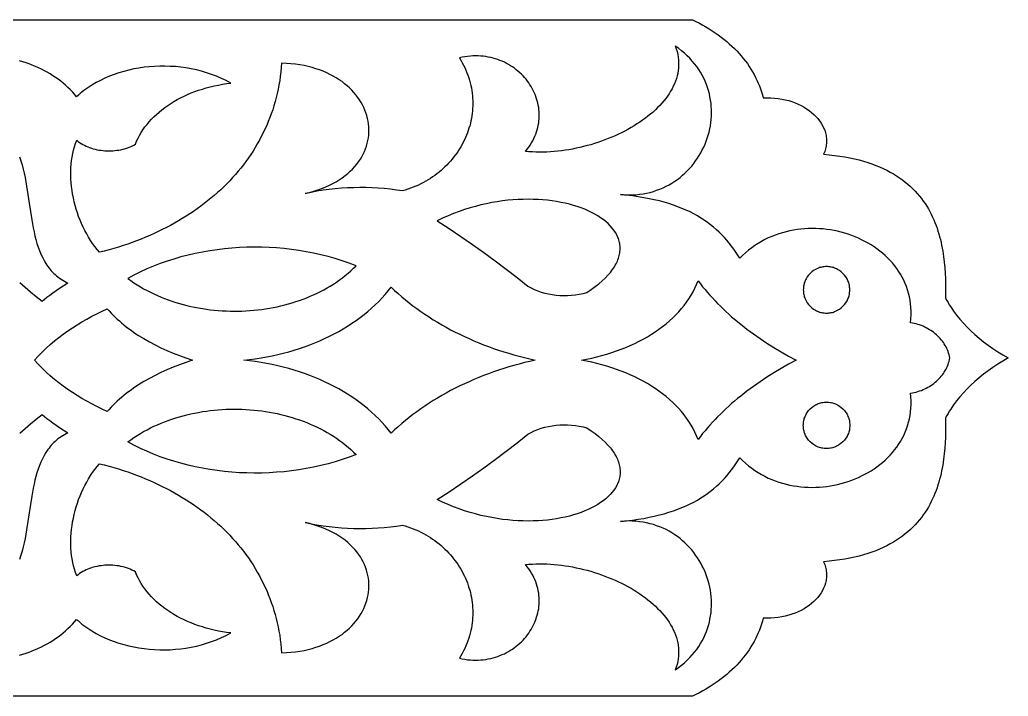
# Model space of a CAD drawing. Extents: x -350 to 350, y -46 to 278.
# Drawn here: x 214.5 to 350, y 185.3 to 278 of the extents above; entities that cross this region are included whole.
import ezdxf

# ---------------------------------------------------------------- set-up
doc = ezdxf.new("R2010")
doc.units = 0
doc.layers.add('LAYER_1', color=18, linetype='CONTINUOUS')

msp = doc.modelspace()

# ---------------------------------------------------------------- linework, layer by layer
at = {"layer": 'LAYER_1'}
for points in [[(173.29, 278), (306.72, 278), (307.2, 277.77), (307.67, 277.53), (308.12, 277.28), (308.57, 277.03), (309.01, 276.77), (309.43, 276.49), (309.85, 276.22), (310.26, 275.93), (310.65, 275.64), (311.03, 275.34), (311.41, 275.03), (311.77, 274.71), (312.12, 274.39), (312.46, 274.07), (312.78, 273.74), (313.1, 273.4), (313.4, 273.05), (313.69, 272.7), (313.97, 272.35), (314.24, 271.99), (314.49, 271.62), (314.73, 271.25), (314.96, 270.87), (315.17, 270.49), (315.37, 270.11), (315.56, 269.72), (315.74, 269.33), (315.9, 268.93), (316.04, 268.53), (316.18, 268.13), (316.3, 267.72), (316.4, 267.31), (316.93, 267.32), (317.46, 267.31), (317.97, 267.28), (318.47, 267.22), (318.97, 267.14), (319.44, 267.04), (319.91, 266.92), (320.36, 266.78), (320.8, 266.62), (321.22, 266.44), (321.62, 266.24), (322.01, 266.03), (322.37, 265.81), (322.72, 265.56), (323.05, 265.31), (323.36, 265.04), (323.64, 264.76), (323.9, 264.46), (324.14, 264.16), (324.35, 263.84), (324.54, 263.52), (324.7, 263.19), (324.84, 262.85), (324.95, 262.5), (325.03, 262.15), (325.05, 261.97), (325.08, 261.79), (325.09, 261.61), (325.09, 261.43), (325.09, 261.24), (325.08, 261.06), (325.06, 260.87), (325.04, 260.69), (325, 260.5), (324.96, 260.32), (324.91, 260.13), (324.85, 259.94), (324.78, 259.76), (324.7, 259.57), (325.46, 259.5), (326.2, 259.42), (326.91, 259.32), (327.61, 259.21), (328.27, 259.08), (328.92, 258.94), (329.55, 258.79), (330.15, 258.62), (330.74, 258.44), (331.3, 258.25), (331.84, 258.05), (332.37, 257.84), (332.87, 257.61), (333.35, 257.38), (333.82, 257.13), (334.27, 256.87), (334.7, 256.61), (335.11, 256.33), (335.51, 256.05), (335.89, 255.76), (336.25, 255.46), (336.59, 255.15), (336.93, 254.83), (337.24, 254.51), (337.54, 254.18), (337.83, 253.84), (338.1, 253.5), (338.35, 253.15), (338.6, 252.8), (338.83, 252.44), (339.05, 252.07), (339.25, 251.71), (339.44, 251.34), (339.63, 250.96), (339.8, 250.58), (339.96, 250.2), (340.1, 249.82), (340.24, 249.43), (340.37, 249.04), (340.49, 248.66), (340.6, 248.27), (340.7, 247.87), (340.79, 247.48), (340.87, 247.09), (341.02, 246.31), (341.14, 245.54), (341.23, 244.77), (341.3, 244.01), (341.35, 243.26), (341.38, 242.54), (341.4, 241.82), (341.41, 241.14), (341.41, 239.83), (341.57, 239.53), (341.75, 239.24), (341.92, 238.94), (342.11, 238.65), (342.51, 238.07), (342.93, 237.51), (343.38, 236.95), (343.85, 236.41), (344.36, 235.88), (344.89, 235.36), (345.44, 234.85), (346.02, 234.36), (346.63, 233.87), (347.26, 233.4), (347.91, 232.94), (348.58, 232.5), (349.28, 232.07), (350, 231.65), (349.28, 231.23), (348.58, 230.8), (347.91, 230.35), (347.26, 229.89), (346.63, 229.42), (346.02, 228.94), (345.44, 228.44), (344.89, 227.94), (344.36, 227.42), (343.85, 226.88), (343.38, 226.34), (342.93, 225.79), (342.51, 225.22), (342.11, 224.65), (341.92, 224.35), (341.75, 224.06), (341.57, 223.76), (341.41, 223.46), (341.41, 222.16), (341.4, 221.47), (341.38, 220.76), (341.35, 220.03), (341.3, 219.28), (341.23, 218.53), (341.14, 217.76), (341.02, 216.98), (340.87, 216.2), (340.79, 215.81), (340.7, 215.42), (340.6, 215.03), (340.49, 214.64), (340.37, 214.25), (340.24, 213.86), (340.1, 213.48), (339.96, 213.09), (339.8, 212.71), (339.63, 212.33), (339.44, 211.96), (339.25, 211.59), (339.05, 211.22), (338.83, 210.86), (338.6, 210.5), (338.35, 210.14), (338.1, 209.8), (337.83, 209.45), (337.54, 209.12), (337.24, 208.79), (336.93, 208.46), (336.59, 208.15), (336.25, 207.84), (335.89, 207.54), (335.51, 207.25), (335.11, 206.96), (334.7, 206.69), (334.27, 206.42), (333.82, 206.16), (333.35, 205.92), (332.87, 205.68), (332.37, 205.46), (331.84, 205.24), (331.3, 205.04), (330.74, 204.85), (330.15, 204.67), (329.55, 204.51), (328.92, 204.35), (328.27, 204.21), (327.61, 204.09), (326.91, 203.98), (326.2, 203.88), (325.46, 203.79), (324.7, 203.73), (324.78, 203.54), (324.85, 203.35), (324.91, 203.16), (324.96, 202.98), (325, 202.79), (325.04, 202.61), (325.06, 202.42), (325.08, 202.24), (325.09, 202.05), (325.09, 201.87), (325.09, 201.69), (325.08, 201.51), (325.05, 201.33), (325.03, 201.15), (324.95, 200.79), (324.84, 200.45), (324.7, 200.11), (324.54, 199.77), (324.35, 199.45), (324.14, 199.14), (323.9, 198.83), (323.64, 198.54), (323.36, 198.26), (323.05, 197.99), (322.72, 197.73), (322.37, 197.49), (322.01, 197.26), (321.62, 197.05), (321.22, 196.85), (320.8, 196.68), (320.36, 196.52), (319.91, 196.38), (319.44, 196.25), (318.97, 196.15), (318.47, 196.07), (317.97, 196.02), (317.46, 195.98), (316.93, 195.97), (316.4, 195.98), (316.3, 195.57), (316.18, 195.17), (316.04, 194.76), (315.9, 194.36), (315.74, 193.97), (315.56, 193.57), (315.37, 193.18), (315.17, 192.8), (314.96, 192.42), (314.73, 192.04), (314.49, 191.67), (314.24, 191.31), (313.97, 190.95), (313.69, 190.59), (313.4, 190.24), (313.1, 189.9), (312.78, 189.56), (312.46, 189.23), (312.12, 188.9), (311.77, 188.58), (311.41, 188.27), (311.03, 187.96), (310.65, 187.66), (310.26, 187.37), (309.85, 187.08), (309.43, 186.8), (309.01, 186.53), (308.57, 186.27), (308.12, 186.01), (307.67, 185.76), (307.2, 185.52), (306.72, 185.29), (173.29, 185.29)], [(214.49, 190.9), (214.93, 191.04), (215.37, 191.19), (215.8, 191.34), (216.23, 191.51), (216.65, 191.69), (217.07, 191.87), (217.48, 192.07), (217.88, 192.27), (218.27, 192.49), (218.66, 192.71), (219.03, 192.95), (219.4, 193.19), (219.76, 193.45), (220.12, 193.71), (220.46, 193.99), (220.79, 194.27), (221.11, 194.56), (221.42, 194.86), (221.72, 195.18), (222.01, 195.5), (222.29, 195.83), (222.54, 195.61), (222.78, 195.4), (223.04, 195.19), (223.3, 194.99), (223.56, 194.8), (223.83, 194.61), (224.11, 194.42), (224.39, 194.25), (224.97, 193.91), (225.56, 193.59), (226.18, 193.3), (226.8, 193.03), (227.45, 192.78), (228.1, 192.56), (228.77, 192.36), (229.45, 192.19), (230.14, 192.04), (230.84, 191.91), (231.54, 191.81), (232.25, 191.73), (232.97, 191.68), (233.69, 191.65), (234.41, 191.65), (235.13, 191.67), (235.85, 191.72), (236.58, 191.79), (237.29, 191.89), (238.01, 192.02), (238.72, 192.17), (239.42, 192.35), (240.12, 192.55), (240.8, 192.78), (241.48, 193.04), (242.14, 193.32), (242.47, 193.47), (242.8, 193.63), (243.12, 193.8), (243.43, 193.97), (242.86, 194.04), (242.29, 194.13), (241.73, 194.23), (241.17, 194.35), (240.62, 194.48), (240.08, 194.62), (239.55, 194.78), (239.03, 194.95), (238.51, 195.13), (238.01, 195.33), (237.51, 195.54), (237.03, 195.76), (236.56, 195.99), (236.1, 196.23), (235.65, 196.49), (235.22, 196.76), (234.79, 197.03), (234.39, 197.32), (233.99, 197.62), (233.61, 197.93), (233.25, 198.25), (232.9, 198.58), (232.56, 198.92), (232.25, 199.27), (231.95, 199.62), (231.67, 199.99), (231.4, 200.36), (231.16, 200.74), (230.93, 201.13), (230.72, 201.53), (230.53, 201.94), (230.37, 202.35), (230.13, 202.48), (229.89, 202.59), (229.65, 202.7), (229.4, 202.8), (229.14, 202.89), (228.88, 202.96), (228.62, 203.03), (228.36, 203.09), (228.09, 203.14), (227.82, 203.18), (227.55, 203.22), (227.28, 203.24), (227, 203.25), (226.73, 203.26), (226.46, 203.25), (226.19, 203.24), (225.92, 203.21), (225.65, 203.18), (225.38, 203.14), (225.11, 203.09), (224.85, 203.03), (224.59, 202.96), (224.34, 202.88), (224.09, 202.8), (223.85, 202.7), (223.61, 202.6), (223.37, 202.49), (223.15, 202.37), (222.92, 202.24), (222.71, 202.1), (222.51, 201.95), (222.31, 201.79), (222.15, 202.24), (222, 202.69), (221.88, 203.15), (221.77, 203.62), (221.68, 204.1), (221.61, 204.59), (221.56, 205.09), (221.52, 205.59), (221.5, 206.09), (221.5, 206.6), (221.52, 207.12), (221.56, 207.63), (221.61, 208.15), (221.67, 208.67), (221.76, 209.19), (221.86, 209.71), (221.97, 210.22), (222.1, 210.74), (222.25, 211.24), (222.41, 211.75), (222.58, 212.25), (222.77, 212.74), (222.98, 213.23), (223.2, 213.71), (223.43, 214.18), (223.68, 214.64), (223.94, 215.09), (224.22, 215.53), (224.5, 215.96), (224.8, 216.37), (225.12, 216.77), (225.45, 217.16), (226.1, 216.99), (226.75, 216.82), (227.4, 216.63), (228.04, 216.44), (228.67, 216.24), (229.3, 216.03), (229.92, 215.81), (230.53, 215.58), (231.13, 215.34), (231.73, 215.1), (232.32, 214.85), (232.91, 214.59), (233.48, 214.32), (234.05, 214.05), (234.62, 213.76), (235.17, 213.47), (235.72, 213.17), (236.25, 212.86), (236.78, 212.55), (237.31, 212.22), (237.82, 211.89), (238.32, 211.56), (238.82, 211.21), (239.31, 210.86), (239.79, 210.5), (240.26, 210.13), (240.72, 209.75), (241.17, 209.37), (241.62, 208.98), (242.05, 208.58), (242.47, 208.18), (242.89, 207.77), (243.29, 207.35), (243.69, 206.93), (244.07, 206.49), (244.45, 206.06), (244.81, 205.61), (245.17, 205.16), (245.51, 204.7), (245.85, 204.24), (246.17, 203.76), (246.48, 203.29), (246.78, 202.8), (247.07, 202.31), (247.35, 201.81), (247.62, 201.31), (247.88, 200.8), (248.12, 200.28), (248.36, 199.76), (248.58, 199.23), (248.79, 198.7), (248.99, 198.16), (249.18, 197.61), (249.35, 197.06), (249.51, 196.51), (249.66, 195.94), (249.8, 195.37), (249.92, 194.8), (250.04, 194.22), (250.14, 193.64), (250.22, 193.04), (250.3, 192.45), (250.36, 191.85), (250.4, 191.24), (251.05, 191.27), (251.68, 191.32), (252.29, 191.39), (252.89, 191.47), (253.47, 191.58), (254.03, 191.7), (254.57, 191.84), (255.1, 192), (255.61, 192.17), (256.1, 192.36), (256.58, 192.56), (257.03, 192.78), (257.47, 193.01), (257.89, 193.25), (258.29, 193.51), (258.68, 193.77), (259.04, 194.05), (259.39, 194.34), (259.72, 194.64), (260.03, 194.95), (260.32, 195.27), (260.59, 195.59), (260.85, 195.92), (261.08, 196.27), (261.29, 196.61), (261.49, 196.97), (261.67, 197.33), (261.82, 197.69), (261.96, 198.06), (262.08, 198.43), (262.18, 198.8), (262.25, 199.18), (262.31, 199.56), (262.35, 199.94), (262.37, 200.32), (262.36, 200.7), (262.34, 201.09), (262.3, 201.47), (262.23, 201.84), (262.15, 202.22), (262.04, 202.59), (261.92, 202.96), (261.77, 203.33), (261.6, 203.69), (261.41, 204.05), (261.2, 204.4), (260.96, 204.75), (260.71, 205.09), (260.43, 205.42), (260.13, 205.74), (259.81, 206.06), (259.47, 206.36), (259.11, 206.66), (258.72, 206.94), (258.31, 207.22), (257.88, 207.48), (257.43, 207.73), (256.95, 207.97), (256.45, 208.2), (255.93, 208.41), (255.38, 208.61), (254.82, 208.79), (254.23, 208.96), (253.61, 209.11), (254.43, 208.94), (255.25, 208.79), (256.08, 208.66), (256.92, 208.55), (257.75, 208.46), (258.59, 208.39), (259.43, 208.34), (260.27, 208.3), (261.11, 208.29), (261.96, 208.3), (262.8, 208.32), (263.64, 208.37), (264.48, 208.43), (265.31, 208.52), (266.14, 208.62), (266.97, 208.74), (267.35, 208.63), (267.72, 208.51), (268.09, 208.38), (268.45, 208.24), (268.8, 208.1), (269.15, 207.94), (269.49, 207.78), (269.83, 207.6), (270.16, 207.42), (270.48, 207.23), (270.79, 207.03), (271.1, 206.83), (271.4, 206.62), (271.69, 206.4), (271.98, 206.17), (272.25, 205.94), (272.52, 205.7), (272.79, 205.46), (273.04, 205.2), (273.29, 204.95), (273.53, 204.68), (273.76, 204.41), (273.98, 204.14), (274.2, 203.86), (274.4, 203.57), (274.6, 203.28), (274.79, 202.99), (274.97, 202.69), (275.14, 202.38), (275.3, 202.08), (275.46, 201.76), (275.6, 201.45), (275.74, 201.13), (275.86, 200.81), (275.98, 200.48), (276.08, 200.15), (276.18, 199.82), (276.27, 199.49), (276.35, 199.15), (276.41, 198.81), (276.47, 198.47), (276.52, 198.13), (276.56, 197.78), (276.58, 197.44), (276.6, 197.09), (276.6, 196.74), (276.6, 196.39), (276.58, 196.04), (276.56, 195.69), (276.52, 195.34), (276.47, 194.99), (276.41, 194.64), (276.34, 194.29), (276.25, 193.94), (276.16, 193.59), (276.05, 193.24), (275.93, 192.89), (275.8, 192.54), (275.66, 192.2), (275.51, 191.85), (275.34, 191.51), (275.16, 191.17), (274.97, 190.83), (274.77, 190.5), (275.15, 190.42), (275.52, 190.35), (275.9, 190.3), (276.27, 190.27), (276.63, 190.24), (276.99, 190.24), (277.35, 190.24), (277.7, 190.26), (278.05, 190.3), (278.39, 190.34), (278.73, 190.4), (279.06, 190.47), (279.39, 190.55), (279.71, 190.64), (280.02, 190.75), (280.33, 190.86), (280.64, 190.99), (280.93, 191.12), (281.22, 191.27), (281.5, 191.42), (281.78, 191.59), (282.05, 191.76), (282.31, 191.95), (282.56, 192.14), (282.8, 192.34), (283.04, 192.55), (283.27, 192.76), (283.49, 192.98), (283.7, 193.21), (283.9, 193.45), (284.09, 193.69), (284.27, 193.94), (284.44, 194.19), (284.61, 194.45), (284.76, 194.72), (284.9, 194.99), (285.03, 195.26), (285.15, 195.54), (285.26, 195.83), (285.36, 196.11), (285.45, 196.4), (285.52, 196.7), (285.59, 196.99), (285.64, 197.29), (285.68, 197.59), (285.7, 197.9), (285.72, 198.2), (285.72, 198.51), (285.71, 198.81), (285.68, 199.12), (285.64, 199.43), (285.59, 199.74), (285.53, 200.04), (285.45, 200.35), (285.35, 200.66), (285.24, 200.96), (285.12, 201.27), (284.98, 201.57), (284.82, 201.87), (284.65, 202.17), (284.47, 202.46), (284.27, 202.75), (284.05, 203.04), (283.81, 203.33), (284.3, 203.37), (284.78, 203.41), (285.27, 203.43), (285.77, 203.44), (286.27, 203.43), (286.77, 203.42), (287.27, 203.39), (287.77, 203.35), (288.27, 203.31), (288.78, 203.25), (289.28, 203.18), (289.79, 203.1), (290.29, 203.01), (290.79, 202.91), (291.29, 202.8), (291.79, 202.68), (292.29, 202.55), (292.78, 202.41), (293.27, 202.26), (293.76, 202.1), (294.24, 201.94), (294.71, 201.76), (295.18, 201.58), (295.65, 201.39), (296.11, 201.19), (296.56, 200.98), (297.01, 200.77), (297.44, 200.54), (297.87, 200.31), (298.3, 200.08), (298.71, 199.83), (299.11, 199.58), (299.5, 199.32), (299.89, 199.06), (300.26, 198.78), (300.62, 198.51), (300.97, 198.22), (301.31, 197.93), (301.63, 197.64), (301.94, 197.33), (302.24, 197.03), (302.53, 196.72), (302.8, 196.4), (303.05, 196.08), (303.29, 195.75), (303.52, 195.42), (303.72, 195.09), (303.92, 194.75), (304.09, 194.4), (304.25, 194.06), (304.39, 193.7), (304.51, 193.35), (304.61, 192.99), (304.69, 192.63), (304.75, 192.27), (304.8, 191.9), (304.82, 191.53), (304.82, 191.16), (304.8, 190.79), (304.75, 190.41), (304.69, 190.03), (304.6, 189.65), (304.49, 189.27), (304.35, 188.89), (304.8, 189.21), (305.22, 189.53), (305.62, 189.87), (306, 190.22), (306.35, 190.58), (306.69, 190.95), (307, 191.32), (307.3, 191.71), (307.57, 192.1), (307.82, 192.5), (308.05, 192.9), (308.26, 193.31), (308.46, 193.73), (308.63, 194.15), (308.78, 194.57), (308.91, 195), (309.03, 195.43), (309.12, 195.87), (309.2, 196.31), (309.26, 196.74), (309.3, 197.18), (309.32, 197.62), (309.33, 198.06), (309.31, 198.5), (309.28, 198.94), (309.23, 199.38), (309.17, 199.81), (309.09, 200.24), (308.99, 200.67), (308.88, 201.09), (308.75, 201.51), (308.6, 201.93), (308.44, 202.34), (308.26, 202.74), (308.07, 203.13), (307.86, 203.52), (307.64, 203.9), (307.4, 204.28), (307.15, 204.64), (306.89, 204.99), (306.61, 205.34), (306.32, 205.67), (306.01, 206), (305.69, 206.31), (305.36, 206.61), (305.01, 206.89), (304.65, 207.17), (304.28, 207.43), (303.9, 207.67), (303.51, 207.9), (303.1, 208.12), (302.68, 208.31), (302.25, 208.5), (301.81, 208.66), (301.36, 208.81), (300.9, 208.94), (300.42, 209.05), (299.94, 209.14), (299.45, 209.21), (298.94, 209.27), (298.43, 209.3), (297.91, 209.31), (297.38, 209.29), (296.84, 209.26), (297.68, 209.34), (298.49, 209.44), (299.28, 209.55), (300.04, 209.67), (300.78, 209.81), (301.49, 209.96), (302.18, 210.13), (302.84, 210.3), (303.49, 210.5), (304.11, 210.7), (304.71, 210.92), (305.28, 211.14), (305.84, 211.38), (306.38, 211.64), (306.89, 211.9), (307.39, 212.18), (307.87, 212.46), (308.33, 212.76), (308.78, 213.07), (309.2, 213.39), (309.61, 213.72), (310.01, 214.06), (310.39, 214.41), (310.75, 214.77), (311.1, 215.14), (311.44, 215.52), (311.76, 215.91), (312.07, 216.31), (312.37, 216.71), (312.65, 217.13), (312.93, 217.55), (313.19, 217.98), (313.58, 217.59), (313.99, 217.22), (314.41, 216.87), (314.84, 216.54), (315.27, 216.23), (315.72, 215.95), (316.17, 215.68), (316.64, 215.43), (317.11, 215.2), (317.58, 214.99), (318.07, 214.8), (318.55, 214.63), (319.05, 214.48), (319.55, 214.35), (320.05, 214.23), (320.55, 214.14), (321.06, 214.06), (321.57, 214), (322.07, 213.95), (322.59, 213.93), (323.1, 213.92), (323.61, 213.93), (324.11, 213.95), (324.62, 214), (325.13, 214.05), (325.63, 214.13), (326.13, 214.22), (326.62, 214.33), (327.11, 214.45), (327.59, 214.58), (328.07, 214.74), (328.54, 214.9), (329.01, 215.08), (329.46, 215.28), (329.91, 215.49), (330.35, 215.71), (330.78, 215.95), (331.2, 216.2), (331.61, 216.47), (332.01, 216.75), (332.4, 217.04), (332.77, 217.34), (333.13, 217.66), (333.48, 217.99), (333.81, 218.33), (334.13, 218.68), (334.43, 219.05), (334.71, 219.43), (334.98, 219.81), (335.23, 220.21), (335.47, 220.62), (335.68, 221.04), (335.88, 221.48), (336.06, 221.92), (336.21, 222.37), (336.35, 222.83), (336.46, 223.3), (336.55, 223.78), (336.62, 224.27), (336.67, 224.77), (336.69, 225.28), (336.69, 225.79), (336.66, 226.32), (336.61, 226.85), (336.61, 226.81), (336.6, 226.81), (336.86, 226.86), (337.11, 226.91), (337.36, 226.97), (337.61, 227.05), (337.85, 227.13), (338.09, 227.21), (338.32, 227.31), (338.55, 227.41), (338.77, 227.52), (338.99, 227.64), (339.2, 227.76), (339.41, 227.89), (339.61, 228.03), (339.8, 228.17), (339.99, 228.32), (340.17, 228.48), (340.34, 228.64), (340.51, 228.81), (340.67, 228.98), (340.82, 229.16), (340.97, 229.34), (341.11, 229.53), (341.23, 229.72), (341.36, 229.92), (341.47, 230.12), (341.57, 230.33), (341.67, 230.54), (341.76, 230.75), (341.83, 230.97), (341.9, 231.19), (341.96, 231.42), (342.01, 231.65), (341.96, 231.88), (341.9, 232.1), (341.83, 232.32), (341.76, 232.54), (341.67, 232.76), (341.57, 232.97), (341.47, 233.17), (341.36, 233.37), (341.23, 233.57), (341.11, 233.77), (340.97, 233.95), (340.82, 234.14), (340.67, 234.31), (340.51, 234.49), (340.34, 234.65), (340.17, 234.82), (339.99, 234.97), (339.8, 235.12), (339.61, 235.27), (339.41, 235.4), (339.2, 235.53), (338.99, 235.66), (338.77, 235.77), (338.55, 235.88), (338.32, 235.99), (338.09, 236.08), (337.85, 236.17), (337.61, 236.25), (337.36, 236.32), (337.11, 236.38), (336.86, 236.44), (336.6, 236.48), (336.65, 237.02), (336.68, 237.55), (336.69, 238.07), (336.66, 238.58), (336.62, 239.08), (336.55, 239.57), (336.46, 240.05), (336.34, 240.52), (336.21, 240.99), (336.05, 241.44), (335.88, 241.88), (335.68, 242.31), (335.47, 242.74), (335.23, 243.15), (334.98, 243.54), (334.71, 243.93), (334.43, 244.31), (334.12, 244.67), (333.81, 245.03), (333.47, 245.37), (333.13, 245.7), (332.77, 246.01), (332.39, 246.31), (332.01, 246.6), (331.61, 246.88), (331.2, 247.15), (330.78, 247.4), (330.35, 247.63), (329.91, 247.86), (329.46, 248.06), (329.01, 248.26), (328.54, 248.44), (328.07, 248.6), (327.59, 248.75), (327.11, 248.89), (326.62, 249.01), (326.13, 249.11), (325.63, 249.2), (325.13, 249.27), (324.62, 249.33), (324.11, 249.37), (323.61, 249.39), (323.1, 249.4), (322.59, 249.39), (322.07, 249.36), (321.57, 249.32), (321.06, 249.25), (320.55, 249.17), (320.05, 249.08), (319.55, 248.96), (319.05, 248.82), (318.55, 248.67), (318.07, 248.5), (317.58, 248.31), (317.11, 248.1), (316.64, 247.87), (316.17, 247.62), (315.72, 247.35), (315.27, 247.06), (314.84, 246.75), (314.41, 246.42), (313.99, 246.08), (313.58, 245.7), (313.19, 245.31), (312.93, 245.74), (312.65, 246.17), (312.37, 246.58), (312.07, 246.99), (311.76, 247.39), (311.44, 247.78), (311.1, 248.15), (310.75, 248.52), (310.39, 248.88), (310.01, 249.23), (309.61, 249.57), (309.2, 249.9), (308.78, 250.22), (308.33, 250.53), (307.87, 250.83), (307.39, 251.12), (306.89, 251.39), (306.38, 251.66), (305.84, 251.91), (305.28, 252.15), (304.71, 252.38), (304.11, 252.59), (303.49, 252.8), (302.84, 252.99), (302.18, 253.17), (301.49, 253.33), (300.78, 253.48), (300.04, 253.62), (299.28, 253.75), (298.49, 253.86), (297.68, 253.95), (296.84, 254.04), (297.38, 254), (297.91, 253.99), (298.43, 254), (298.94, 254.03), (299.45, 254.08), (299.94, 254.15), (300.42, 254.24), (300.9, 254.35), (301.36, 254.48), (301.81, 254.63), (302.25, 254.8), (302.68, 254.98), (303.1, 255.18), (303.51, 255.39), (303.9, 255.62), (304.28, 255.87), (304.65, 256.13), (305.01, 256.4), (305.36, 256.69), (305.69, 256.99), (306.01, 257.3), (306.32, 257.62), (306.61, 257.96), (306.89, 258.3), (307.15, 258.65), (307.4, 259.02), (307.64, 259.39), (307.86, 259.77), (308.07, 260.16), (308.26, 260.56), (308.44, 260.96), (308.6, 261.37), (308.75, 261.78), (308.88, 262.2), (308.99, 262.62), (309.09, 263.05), (309.17, 263.48), (309.23, 263.92), (309.28, 264.35), (309.31, 264.79), (309.33, 265.23), (309.32, 265.67), (309.3, 266.11), (309.26, 266.55), (309.2, 266.99), (309.12, 267.42), (309.03, 267.86), (308.91, 268.29), (308.78, 268.72), (308.63, 269.15), (308.46, 269.57), (308.26, 269.98), (308.05, 270.39), (307.82, 270.8), (307.57, 271.2), (307.3, 271.59), (307, 271.97), (306.69, 272.35), (306.35, 272.72), (306, 273.07), (305.62, 273.42), (305.22, 273.76), (304.8, 274.09), (304.35, 274.4), (304.49, 274.02), (304.6, 273.64), (304.69, 273.26), (304.75, 272.88), (304.8, 272.51), (304.82, 272.13), (304.82, 271.76), (304.8, 271.39), (304.75, 271.03), (304.69, 270.66), (304.61, 270.3), (304.51, 269.94), (304.39, 269.59), (304.25, 269.24), (304.09, 268.89), (303.92, 268.55), (303.72, 268.21), (303.52, 267.87), (303.29, 267.54), (303.05, 267.22), (302.8, 266.89), (302.53, 266.58), (302.24, 266.27), (301.94, 265.96), (301.63, 265.66), (301.31, 265.36), (300.97, 265.07), (300.62, 264.79), (300.26, 264.51), (299.89, 264.24), (299.5, 263.97), (299.11, 263.72), (298.71, 263.46), (298.3, 263.22), (297.87, 262.98), (297.44, 262.75), (297.01, 262.53), (296.56, 262.31), (296.11, 262.1), (295.65, 261.9), (295.18, 261.71), (294.71, 261.53), (294.24, 261.36), (293.76, 261.19), (293.27, 261.03), (292.78, 260.88), (292.29, 260.75), (291.79, 260.62), (291.29, 260.5), (290.79, 260.39), (290.29, 260.29), (289.79, 260.2), (289.28, 260.12), (288.78, 260.05), (288.27, 259.99), (287.77, 259.94), (287.27, 259.9), (286.77, 259.88), (286.27, 259.86), (285.77, 259.86), (285.27, 259.87), (284.78, 259.89), (284.3, 259.92), (283.81, 259.96), (284.05, 260.25), (284.27, 260.54), (284.47, 260.83), (284.65, 261.13), (284.82, 261.43), (284.98, 261.73), (285.12, 262.03), (285.24, 262.33), (285.35, 262.64), (285.45, 262.94), (285.53, 263.25), (285.59, 263.56), (285.64, 263.87), (285.68, 264.17), (285.71, 264.48), (285.72, 264.79), (285.72, 265.09), (285.7, 265.4), (285.68, 265.7), (285.64, 266), (285.59, 266.3), (285.52, 266.6), (285.45, 266.89), (285.36, 267.18), (285.26, 267.47), (285.15, 267.75), (285.03, 268.03), (284.9, 268.3), (284.76, 268.57), (284.61, 268.84), (284.44, 269.1), (284.27, 269.35), (284.09, 269.6), (283.9, 269.85), (283.7, 270.08), (283.49, 270.31), (283.27, 270.53), (283.04, 270.75), (282.8, 270.96), (282.56, 271.16), (282.31, 271.35), (282.05, 271.53), (281.78, 271.7), (281.5, 271.87), (281.22, 272.03), (280.93, 272.17), (280.64, 272.31), (280.33, 272.43), (280.02, 272.55), (279.71, 272.65), (279.39, 272.75), (279.06, 272.83), (278.73, 272.9), (278.39, 272.95), (278.05, 273), (277.7, 273.03), (277.35, 273.05), (276.99, 273.06), (276.63, 273.05), (276.27, 273.03), (275.9, 272.99), (275.52, 272.94), (275.15, 272.88), (274.77, 272.8), (274.97, 272.46), (275.16, 272.12), (275.34, 271.78), (275.51, 271.44), (275.66, 271.1), (275.8, 270.75), (275.93, 270.41), (276.05, 270.06), (276.16, 269.71), (276.25, 269.36), (276.34, 269.01), (276.41, 268.66), (276.47, 268.31), (276.52, 267.96), (276.56, 267.6), (276.58, 267.25), (276.6, 266.9), (276.6, 266.55), (276.6, 266.21), (276.58, 265.86), (276.56, 265.51), (276.52, 265.17), (276.47, 264.83), (276.41, 264.48), (276.35, 264.15), (276.27, 263.81), (276.18, 263.47), (276.08, 263.14), (275.98, 262.81), (275.86, 262.49), (275.74, 262.17), (275.6, 261.85), (275.46, 261.53), (275.3, 261.22), (275.14, 260.91), (274.97, 260.61), (274.79, 260.31), (274.6, 260.01), (274.4, 259.72), (274.2, 259.44), (273.98, 259.16), (273.76, 258.88), (273.53, 258.61), (273.29, 258.35), (273.04, 258.09), (272.79, 257.84), (272.52, 257.59), (272.25, 257.35), (271.98, 257.12), (271.69, 256.89), (271.4, 256.68), (271.1, 256.46), (270.79, 256.26), (270.48, 256.06), (270.16, 255.87), (269.83, 255.69), (269.49, 255.52), (269.15, 255.35), (268.8, 255.2), (268.45, 255.05), (268.09, 254.91), (267.72, 254.78), (267.35, 254.66), (266.97, 254.55), (266.14, 254.67), (265.31, 254.78), (264.48, 254.86), (263.64, 254.93), (262.8, 254.97), (261.96, 255), (261.11, 255), (260.27, 254.99), (259.43, 254.96), (258.59, 254.91), (257.75, 254.83), (256.92, 254.74), (256.08, 254.63), (255.25, 254.5), (254.43, 254.35), (253.61, 254.19), (254.23, 254.34), (254.82, 254.5), (255.38, 254.69), (255.93, 254.88), (256.45, 255.1), (256.95, 255.32), (257.43, 255.56), (257.88, 255.81), (258.31, 256.08), (258.72, 256.35), (259.11, 256.64), (259.47, 256.93), (259.81, 257.24), (260.13, 257.55), (260.43, 257.88), (260.71, 258.21), (260.96, 258.55), (261.2, 258.89), (261.41, 259.24), (261.6, 259.6), (261.77, 259.96), (261.92, 260.33), (262.04, 260.7), (262.15, 261.07), (262.23, 261.45), (262.3, 261.83), (262.34, 262.21), (262.36, 262.59), (262.37, 262.97), (262.35, 263.35), (262.31, 263.73), (262.25, 264.11), (262.18, 264.49), (262.08, 264.87), (261.96, 265.24), (261.82, 265.6), (261.67, 265.97), (261.49, 266.33), (261.29, 266.68), (261.08, 267.03), (260.85, 267.37), (260.59, 267.7), (260.32, 268.03), (260.03, 268.35), (259.72, 268.66), (259.39, 268.95), (259.04, 269.24), (258.68, 269.52), (258.29, 269.79), (257.89, 270.04), (257.47, 270.29), (257.03, 270.52), (256.58, 270.73), (256.1, 270.94), (255.61, 271.12), (255.1, 271.3), (254.57, 271.45), (254.03, 271.59), (253.47, 271.72), (252.89, 271.82), (252.29, 271.91), (251.68, 271.98), (251.05, 272.02), (250.4, 272.05), (250.36, 271.45), (250.3, 270.85), (250.22, 270.25), (250.14, 269.66), (250.04, 269.07), (249.92, 268.49), (249.8, 267.92), (249.66, 267.35), (249.51, 266.79), (249.35, 266.23), (249.18, 265.68), (248.99, 265.13), (248.79, 264.59), (248.58, 264.06), (248.36, 263.53), (248.12, 263.01), (247.88, 262.49), (247.62, 261.99), (247.35, 261.48), (247.07, 260.98), (246.78, 260.49), (246.48, 260.01), (246.17, 259.53), (245.85, 259.06), (245.51, 258.59), (245.17, 258.14), (244.81, 257.68), (244.45, 257.24), (244.07, 256.8), (243.69, 256.37), (243.29, 255.94), (242.89, 255.52), (242.47, 255.11), (242.05, 254.71), (241.62, 254.31), (241.17, 253.92), (240.72, 253.54), (240.26, 253.17), (239.79, 252.8), (239.31, 252.44), (238.82, 252.08), (238.32, 251.74), (237.82, 251.4), (237.31, 251.07), (236.78, 250.75), (236.25, 250.43), (235.72, 250.12), (235.17, 249.82), (234.62, 249.53), (234.05, 249.25), (233.48, 248.97), (232.91, 248.7), (232.32, 248.44), (231.73, 248.19), (231.13, 247.95), (230.53, 247.71), (229.92, 247.49), (229.3, 247.27), (228.67, 247.06), (228.04, 246.86), (227.4, 246.66), (226.75, 246.48), (226.1, 246.3), (225.45, 246.14), (225.12, 246.52), (224.8, 246.92), (224.5, 247.34), (224.22, 247.76), (223.94, 248.2), (223.68, 248.65), (223.43, 249.11), (223.2, 249.58), (222.98, 250.06), (222.77, 250.55), (222.58, 251.04), (222.41, 251.54), (222.25, 252.05), (222.1, 252.56), (221.97, 253.07), (221.86, 253.59), (221.76, 254.11), (221.67, 254.62), (221.61, 255.14), (221.56, 255.66), (221.52, 256.18), (221.5, 256.69), (221.5, 257.2), (221.52, 257.71), (221.56, 258.21), (221.61, 258.7), (221.68, 259.19), (221.77, 259.67), (221.88, 260.14), (222, 260.61), (222.15, 261.06), (222.31, 261.5), (222.51, 261.34), (222.71, 261.2), (222.92, 261.06), (223.15, 260.93), (223.37, 260.81), (223.61, 260.69), (223.85, 260.59), (224.09, 260.5), (224.34, 260.41), (224.59, 260.33), (224.85, 260.26), (225.11, 260.2), (225.38, 260.15), (225.65, 260.11), (225.92, 260.08), (226.19, 260.06), (226.46, 260.04), (226.73, 260.04), (227, 260.04), (227.28, 260.06), (227.55, 260.08), (227.82, 260.11), (228.09, 260.15), (228.36, 260.2), (228.62, 260.26), (228.88, 260.33), (229.14, 260.41), (229.4, 260.5), (229.65, 260.59), (229.89, 260.7), (230.13, 260.82), (230.37, 260.94), (230.53, 261.36), (230.72, 261.76), (230.93, 262.16), (231.16, 262.55), (231.4, 262.93), (231.67, 263.31), (231.95, 263.67), (232.25, 264.03), (232.56, 264.38), (232.9, 264.71), (233.25, 265.04), (233.61, 265.36), (233.99, 265.67), (234.39, 265.97), (234.79, 266.26), (235.22, 266.54), (235.65, 266.8), (236.1, 267.06), (236.56, 267.3), (237.03, 267.54), (237.51, 267.76), (238.01, 267.97), (238.51, 268.16), (239.03, 268.34), (239.55, 268.51), (240.08, 268.67), (240.62, 268.82), (241.17, 268.94), (241.73, 269.06), (242.29, 269.16), (242.86, 269.25), (243.43, 269.32), (243.12, 269.5), (242.8, 269.66), (242.14, 269.97), (241.48, 270.26), (240.8, 270.51), (240.12, 270.74), (239.42, 270.95), (238.72, 271.13), (238.01, 271.28), (237.29, 271.4), (236.58, 271.5), (235.85, 271.58), (235.13, 271.62), (234.41, 271.65), (233.69, 271.64), (232.97, 271.62), (232.25, 271.56), (231.54, 271.49), (230.84, 271.39), (230.14, 271.26), (229.45, 271.11), (228.77, 270.93), (228.1, 270.73), (227.45, 270.51), (226.8, 270.27), (226.18, 270), (225.56, 269.7), (224.97, 269.39), (224.39, 269.05), (224.11, 268.87), (223.83, 268.69), (223.56, 268.5), (223.3, 268.3), (223.04, 268.1), (222.78, 267.89), (222.54, 267.68), (222.29, 267.46), (222.01, 267.8), (221.72, 268.12), (221.42, 268.43), (221.11, 268.73), (220.79, 269.02), (220.46, 269.31), (220.12, 269.58), (219.76, 269.85), (219.4, 270.1), (219.03, 270.34), (218.66, 270.58), (218.27, 270.8), (217.88, 271.02), (217.48, 271.23), (217.07, 271.42), (216.65, 271.61), (216.23, 271.78), (215.8, 271.95), (215.37, 272.11), (214.93, 272.25), (214.49, 272.39)], [(214.49, 259.24), (214.67, 258.68), (214.83, 258.11), (214.98, 257.54), (215.11, 256.96), (215.23, 256.38), (215.34, 255.79), (215.45, 255.21), (215.63, 254.04), (215.81, 252.87), (215.98, 251.71), (216.16, 250.58), (216.25, 250.02), (216.35, 249.47), (216.47, 248.93), (216.59, 248.39), (216.72, 247.87), (216.86, 247.36), (217.02, 246.86), (217.2, 246.38), (217.39, 245.9), (217.61, 245.45), (217.84, 245.01), (218.09, 244.58), (218.23, 244.38), (218.37, 244.18), (218.52, 243.98), (218.67, 243.79), (218.83, 243.6), (219, 243.42), (219.18, 243.24), (219.36, 243.07), (219.55, 242.91), (219.75, 242.75), (219.95, 242.59), (220.17, 242.44), (220.39, 242.3), (220.62, 242.16), (220.85, 242.03), (221.1, 241.9), (219.96, 241.16), (219.02, 240.51), (218.61, 240.22), (218.23, 239.94), (217.88, 239.67), (217.56, 239.41), (216.76, 240.02), (215.98, 240.65), (215.23, 241.3), (214.5, 241.95)], [(214.5, 221.34), (215.23, 222), (215.98, 222.64), (216.76, 223.27), (217.56, 223.89), (217.88, 223.62), (218.23, 223.35), (218.61, 223.07), (219.02, 222.78), (219.96, 222.14), (221.1, 221.39), (220.85, 221.27), (220.62, 221.13), (220.39, 221), (220.17, 220.85), (219.95, 220.7), (219.75, 220.55), (219.55, 220.39), (219.36, 220.22), (219.18, 220.05), (219, 219.87), (218.83, 219.69), (218.67, 219.51), (218.52, 219.31), (218.37, 219.12), (218.09, 218.71), (217.84, 218.29), (217.61, 217.85), (217.39, 217.39), (217.2, 216.92), (217.02, 216.43), (216.86, 215.93), (216.72, 215.42), (216.59, 214.9), (216.47, 214.37), (216.35, 213.82), (216.16, 212.72), (215.98, 211.58), (215.81, 210.42), (215.63, 209.26), (215.45, 208.08), (215.34, 207.5), (215.23, 206.92), (215.11, 206.33), (214.98, 205.76), (214.83, 205.18), (214.67, 204.61), (214.49, 204.05)]]:
    msp.add_lwpolyline(points, dxfattribs=at)
for points in [[(284.16, 241.49), (284.59, 241.25), (285.04, 241.04), (285.51, 240.85), (285.99, 240.68), (286.48, 240.54), (286.99, 240.43), (287.5, 240.33), (288.02, 240.26), (288.54, 240.22), (289.07, 240.2), (289.6, 240.21), (290.14, 240.25), (290.67, 240.31), (291.19, 240.39), (291.72, 240.5), (292.23, 240.64), (292.82, 241.03), (293.37, 241.43), (293.88, 241.82), (294.34, 242.21), (294.76, 242.6), (295.13, 242.99), (295.47, 243.38), (295.62, 243.58), (295.77, 243.77), (295.9, 243.97), (296.03, 244.16), (296.14, 244.35), (296.25, 244.55), (296.34, 244.74), (296.43, 244.93), (296.51, 245.12), (296.57, 245.31), (296.63, 245.5), (296.68, 245.68), (296.73, 245.87), (296.76, 246.05), (296.78, 246.24), (296.8, 246.42), (296.8, 246.6), (296.8, 246.78), (296.79, 246.96), (296.78, 247.14), (296.75, 247.32), (296.72, 247.49), (296.67, 247.67), (296.62, 247.84), (296.57, 248.01), (296.5, 248.18), (296.35, 248.51), (296.17, 248.84), (295.95, 249.16), (295.72, 249.46), (295.45, 249.77), (295.16, 250.06), (294.84, 250.34), (294.49, 250.61), (294.13, 250.88), (293.74, 251.13), (293.32, 251.37), (292.88, 251.6), (292.43, 251.82), (291.95, 252.03), (291.45, 252.22), (290.93, 252.4), (290.4, 252.57), (289.85, 252.72), (289.28, 252.86), (288.69, 252.98), (288.09, 253.09), (287.47, 253.18), (286.84, 253.26), (286.2, 253.32), (285.55, 253.37), (284.88, 253.39), (284.2, 253.4), (283.51, 253.39), (282.81, 253.37), (282.11, 253.32), (281.39, 253.26), (280.67, 253.17), (279.94, 253.06), (279.21, 252.94), (278.47, 252.79), (277.73, 252.62), (276.98, 252.43), (276.23, 252.22), (275.48, 251.99), (274.73, 251.73), (273.97, 251.45), (273.22, 251.14), (272.47, 250.81), (271.72, 250.46), (273.35, 249.4), (274.96, 248.31), (276.55, 247.22), (278.11, 246.1), (279.66, 244.97), (281.18, 243.83), (282.68, 242.66)], [(229.3, 242.56), (229.72, 242.25), (230.15, 241.96), (230.59, 241.67), (231.04, 241.4), (231.49, 241.14), (231.96, 240.89), (232.42, 240.65), (232.9, 240.42), (233.38, 240.2), (233.87, 239.99), (234.36, 239.79), (234.86, 239.61), (235.37, 239.43), (235.88, 239.27), (236.39, 239.11), (236.91, 238.97), (237.43, 238.83), (237.95, 238.71), (238.48, 238.6), (239.01, 238.5), (239.55, 238.41), (240.09, 238.33), (240.62, 238.26), (241.16, 238.2), (241.71, 238.15), (242.25, 238.12), (242.79, 238.09), (243.34, 238.07), (243.88, 238.06), (244.42, 238.07), (244.97, 238.08), (245.51, 238.11), (246.05, 238.14), (246.59, 238.19), (247.13, 238.24), (247.67, 238.31), (248.2, 238.39), (248.73, 238.47), (249.26, 238.57), (249.79, 238.68), (250.31, 238.8), (250.83, 238.93), (251.34, 239.06), (251.85, 239.21), (252.35, 239.37), (252.85, 239.54), (253.35, 239.72), (253.84, 239.91), (254.32, 240.11), (254.79, 240.32), (255.26, 240.53), (255.72, 240.76), (256.18, 241), (256.63, 241.25), (257.07, 241.51), (257.5, 241.78), (257.92, 242.06), (258.33, 242.35), (258.74, 242.65), (259.13, 242.96), (259.52, 243.28), (259.89, 243.61), (260.26, 243.95), (260.61, 244.29), (259.67, 244.65), (258.71, 244.98), (257.74, 245.28), (256.76, 245.55), (255.78, 245.8), (254.78, 246.02), (253.78, 246.22), (252.77, 246.39), (251.76, 246.53), (250.74, 246.64), (249.72, 246.73), (248.7, 246.79), (247.68, 246.83), (246.65, 246.84), (245.63, 246.82), (244.61, 246.77), (243.59, 246.7), (242.57, 246.61), (241.56, 246.49), (240.56, 246.34), (239.56, 246.17), (238.57, 245.97), (237.59, 245.74), (236.61, 245.49), (235.65, 245.21), (234.7, 244.91), (233.76, 244.58), (232.84, 244.23), (231.93, 243.85), (231.04, 243.44), (230.6, 243.23), (230.16, 243.01), (229.73, 242.79)], [(325.1, 244.17), (324.93, 244.17), (324.77, 244.15), (324.61, 244.13), (324.45, 244.11), (324.3, 244.07), (324.15, 244.03), (324, 243.98), (323.86, 243.92), (323.58, 243.79), (323.32, 243.63), (323.07, 243.44), (322.84, 243.24), (322.64, 243.01), (322.46, 242.77), (322.3, 242.5), (322.23, 242.37), (322.16, 242.23), (322.11, 242.08), (322.05, 241.93), (322.01, 241.78), (321.98, 241.63), (321.95, 241.47), (321.93, 241.31), (321.92, 241.15), (321.91, 240.99), (321.92, 240.82), (321.93, 240.66), (321.95, 240.5), (321.98, 240.35), (322.01, 240.19), (322.05, 240.04), (322.11, 239.89), (322.16, 239.75), (322.3, 239.47), (322.46, 239.21), (322.64, 238.96), (322.84, 238.74), (323.07, 238.53), (323.32, 238.35), (323.58, 238.19), (323.72, 238.12), (323.86, 238.05), (324, 238), (324.15, 237.95), (324.3, 237.9), (324.45, 237.87), (324.61, 237.84), (324.77, 237.82), (324.93, 237.81), (325.1, 237.8), (325.26, 237.81), (325.42, 237.82), (325.58, 237.84), (325.74, 237.87), (325.89, 237.9), (326.04, 237.95), (326.19, 238), (326.34, 238.05), (326.61, 238.19), (326.88, 238.35), (327.12, 238.53), (327.35, 238.74), (327.55, 238.96), (327.74, 239.21), (327.9, 239.47), (327.97, 239.61), (328.03, 239.75), (328.09, 239.89), (328.14, 240.04), (328.18, 240.19), (328.22, 240.35), (328.24, 240.5), (328.26, 240.66), (328.28, 240.82), (328.28, 240.99), (328.28, 241.15), (328.26, 241.31), (328.24, 241.47), (328.22, 241.63), (328.18, 241.78), (328.14, 241.93), (328.09, 242.08), (328.03, 242.23), (327.9, 242.5), (327.74, 242.77), (327.55, 243.01), (327.35, 243.24), (327.12, 243.44), (326.88, 243.63), (326.61, 243.79), (326.48, 243.86), (326.34, 243.92), (326.19, 243.98), (326.04, 244.03), (325.89, 244.07), (325.74, 244.11), (325.58, 244.13), (325.42, 244.15), (325.26, 244.17)], [(245.21, 231.35), (246, 231.44), (246.79, 231.55), (247.58, 231.67), (248.35, 231.81), (249.12, 231.96), (249.88, 232.13), (250.63, 232.31), (251.38, 232.51), (252.11, 232.72), (252.84, 232.95), (253.55, 233.2), (254.25, 233.45), (254.95, 233.73), (255.63, 234.01), (256.3, 234.31), (256.95, 234.63), (257.6, 234.95), (258.23, 235.3), (258.84, 235.65), (259.45, 236.02), (260.04, 236.4), (260.61, 236.79), (261.17, 237.19), (261.71, 237.61), (262.23, 238.04), (262.74, 238.48), (263.23, 238.93), (263.71, 239.4), (264.16, 239.87), (264.6, 240.36), (265.02, 240.86), (265.42, 241.36), (265.89, 240.92), (266.37, 240.48), (266.86, 240.05), (267.37, 239.63), (267.88, 239.22), (268.41, 238.81), (268.94, 238.41), (269.49, 238.02), (270.04, 237.64), (270.61, 237.27), (271.18, 236.9), (271.77, 236.55), (272.36, 236.2), (272.96, 235.86), (273.57, 235.53), (274.19, 235.21), (274.82, 234.9), (275.46, 234.59), (276.1, 234.3), (276.76, 234.01), (277.42, 233.74), (278.09, 233.47), (278.77, 233.22), (279.45, 232.97), (280.14, 232.73), (280.84, 232.51), (281.54, 232.29), (282.25, 232.08), (282.97, 231.88), (283.69, 231.7), (284.42, 231.52), (285.16, 231.35), (284.42, 231.19), (283.69, 231.01), (282.97, 230.82), (282.25, 230.62), (281.54, 230.42), (280.84, 230.2), (280.14, 229.97), (279.45, 229.73), (278.77, 229.49), (278.09, 229.23), (277.42, 228.97), (276.76, 228.69), (276.1, 228.4), (275.46, 228.11), (274.82, 227.81), (274.19, 227.49), (273.57, 227.17), (272.96, 226.84), (272.36, 226.5), (271.77, 226.16), (271.18, 225.8), (270.61, 225.44), (270.04, 225.06), (269.49, 224.68), (268.94, 224.29), (268.41, 223.89), (267.88, 223.49), (267.37, 223.07), (266.86, 222.65), (266.37, 222.22), (265.89, 221.78), (265.42, 221.34), (265.02, 221.85), (264.6, 222.35), (264.16, 222.83), (263.71, 223.31), (263.23, 223.77), (262.74, 224.22), (262.23, 224.67), (261.71, 225.09), (261.17, 225.51), (260.61, 225.92), (260.04, 226.31), (259.45, 226.69), (258.84, 227.05), (258.23, 227.41), (257.6, 227.75), (256.95, 228.08), (256.3, 228.39), (255.63, 228.69), (254.95, 228.98), (254.25, 229.25), (253.55, 229.51), (252.84, 229.75), (252.11, 229.98), (251.38, 230.19), (250.63, 230.39), (249.88, 230.58), (249.12, 230.75), (248.35, 230.9), (247.58, 231.04), (246.79, 231.16), (246, 231.26)], [(291.49, 231.35), (292.21, 231.49), (292.92, 231.64), (293.62, 231.8), (294.3, 231.98), (294.98, 232.18), (295.65, 232.39), (296.31, 232.61), (296.95, 232.85), (297.58, 233.1), (298.2, 233.37), (298.81, 233.65), (299.4, 233.94), (299.98, 234.25), (300.54, 234.57), (301.09, 234.9), (301.62, 235.24), (302.13, 235.6), (302.63, 235.97), (303.11, 236.35), (303.57, 236.74), (304.01, 237.14), (304.43, 237.55), (304.84, 237.97), (305.22, 238.41), (305.58, 238.85), (305.92, 239.3), (306.24, 239.77), (306.54, 240.24), (306.81, 240.72), (307.06, 241.21), (307.29, 241.71), (307.49, 242.22), (307.8, 241.82), (308.11, 241.42), (308.44, 241.03), (308.77, 240.64), (309.11, 240.26), (309.45, 239.88), (309.81, 239.5), (310.17, 239.12), (310.54, 238.75), (310.92, 238.39), (311.3, 238.03), (311.69, 237.67), (312.09, 237.31), (312.5, 236.96), (313.33, 236.27), (314.19, 235.6), (315.08, 234.94), (315.99, 234.3), (316.93, 233.68), (317.89, 233.07), (318.88, 232.48), (319.89, 231.91), (320.93, 231.35), (319.89, 230.8), (318.88, 230.22), (317.89, 229.63), (316.93, 229.03), (315.99, 228.4), (315.08, 227.76), (314.19, 227.1), (313.33, 226.43), (312.91, 226.09), (312.5, 225.74), (312.09, 225.39), (311.69, 225.04), (311.3, 224.68), (310.92, 224.32), (310.54, 223.95), (310.17, 223.58), (309.81, 223.21), (309.45, 222.83), (309.11, 222.45), (308.77, 222.06), (308.44, 221.67), (308.11, 221.28), (307.8, 220.88), (307.49, 220.48), (307.29, 220.99), (307.06, 221.49), (306.81, 221.98), (306.54, 222.46), (306.24, 222.94), (305.92, 223.4), (305.58, 223.85), (305.22, 224.3), (304.84, 224.73), (304.43, 225.15), (304.01, 225.57), (303.57, 225.97), (303.11, 226.36), (302.63, 226.74), (302.13, 227.1), (301.62, 227.46), (301.09, 227.8), (300.54, 228.14), (299.98, 228.45), (299.4, 228.76), (298.81, 229.05), (298.2, 229.33), (297.58, 229.6), (296.95, 229.85), (296.31, 230.09), (295.65, 230.32), (294.98, 230.53), (294.3, 230.72), (293.62, 230.9), (292.92, 231.07), (292.21, 231.22)], [(216.52, 231.35), (217.04, 231.91), (217.57, 232.46), (218.12, 232.98), (218.69, 233.49), (219.27, 233.98), (219.86, 234.46), (220.47, 234.92), (221.09, 235.36), (221.72, 235.79), (222.37, 236.2), (223.03, 236.6), (223.7, 236.99), (224.39, 237.36), (225.08, 237.71), (225.79, 238.06), (226.51, 238.39), (226.77, 238.1), (227.03, 237.81), (227.3, 237.53), (227.58, 237.26), (227.87, 236.98), (228.16, 236.72), (228.47, 236.45), (228.78, 236.2), (229.1, 235.94), (229.42, 235.7), (229.76, 235.45), (230.1, 235.21), (230.44, 234.98), (230.8, 234.75), (231.53, 234.3), (232.28, 233.87), (233.06, 233.46), (233.86, 233.06), (234.68, 232.69), (235.53, 232.33), (236.39, 231.99), (237.27, 231.66), (238.17, 231.35), (237.27, 231.04), (236.39, 230.72), (235.53, 230.38), (234.68, 230.02), (233.86, 229.64), (233.06, 229.25), (232.28, 228.84), (231.53, 228.41), (230.8, 227.96), (230.44, 227.73), (230.1, 227.49), (229.76, 227.25), (229.42, 227.01), (229.1, 226.76), (228.78, 226.51), (228.47, 226.25), (228.16, 225.99), (227.87, 225.72), (227.58, 225.45), (227.3, 225.17), (227.03, 224.89), (226.77, 224.6), (226.51, 224.31), (225.79, 224.64), (225.08, 224.99), (224.39, 225.35), (223.7, 225.72), (223.03, 226.1), (222.37, 226.5), (221.72, 226.92), (221.09, 227.34), (220.47, 227.79), (219.86, 228.25), (219.27, 228.72), (218.69, 229.21), (218.12, 229.72), (217.57, 230.25), (217.04, 230.79)], [(325.1, 219.23), (324.93, 219.24), (324.77, 219.25), (324.61, 219.27), (324.45, 219.3), (324.3, 219.33), (324.15, 219.37), (324, 219.42), (323.86, 219.48), (323.58, 219.62), (323.32, 219.78), (323.07, 219.96), (322.84, 220.16), (322.64, 220.39), (322.46, 220.64), (322.3, 220.9), (322.23, 221.03), (322.16, 221.18), (322.11, 221.32), (322.05, 221.47), (322.01, 221.62), (321.98, 221.77), (321.95, 221.93), (321.93, 222.09), (321.92, 222.25), (321.91, 222.42), (321.92, 222.58), (321.93, 222.74), (321.95, 222.9), (321.98, 223.06), (322.01, 223.21), (322.05, 223.36), (322.11, 223.51), (322.16, 223.65), (322.3, 223.93), (322.46, 224.2), (322.64, 224.44), (322.84, 224.67), (323.07, 224.87), (323.32, 225.06), (323.58, 225.22), (323.72, 225.29), (323.86, 225.35), (324, 225.41), (324.15, 225.46), (324.3, 225.5), (324.45, 225.53), (324.61, 225.56), (324.77, 225.58), (324.93, 225.6), (325.1, 225.6), (325.26, 225.6), (325.42, 225.58), (325.58, 225.56), (325.74, 225.53), (325.89, 225.5), (326.04, 225.46), (326.19, 225.41), (326.34, 225.35), (326.61, 225.22), (326.88, 225.06), (327.12, 224.87), (327.35, 224.67), (327.55, 224.44), (327.74, 224.2), (327.9, 223.93), (327.97, 223.8), (328.03, 223.65), (328.09, 223.51), (328.14, 223.36), (328.18, 223.21), (328.22, 223.06), (328.24, 222.9), (328.26, 222.74), (328.28, 222.58), (328.28, 222.42), (328.28, 222.25), (328.26, 222.09), (328.24, 221.93), (328.22, 221.77), (328.18, 221.62), (328.14, 221.47), (328.09, 221.32), (328.03, 221.18), (327.9, 220.9), (327.74, 220.64), (327.55, 220.39), (327.35, 220.16), (327.12, 219.96), (326.88, 219.78), (326.61, 219.62), (326.48, 219.55), (326.34, 219.48), (326.19, 219.42), (326.04, 219.37), (325.89, 219.33), (325.74, 219.3), (325.58, 219.27), (325.42, 219.25), (325.26, 219.24)], [(229.3, 220.15), (229.72, 220.45), (230.15, 220.75), (230.59, 221.03), (231.04, 221.3), (231.49, 221.57), (231.96, 221.82), (232.42, 222.06), (232.9, 222.29), (233.38, 222.51), (233.87, 222.71), (234.36, 222.91), (234.86, 223.1), (235.37, 223.27), (235.88, 223.44), (236.39, 223.59), (236.91, 223.74), (237.43, 223.87), (237.95, 223.99), (238.48, 224.1), (239.01, 224.2), (239.55, 224.3), (240.09, 224.38), (240.62, 224.44), (241.16, 224.5), (241.71, 224.55), (242.25, 224.59), (242.79, 224.62), (243.34, 224.63), (243.88, 224.64), (244.42, 224.64), (244.97, 224.62), (245.51, 224.6), (246.05, 224.56), (246.59, 224.52), (247.13, 224.46), (247.67, 224.39), (248.2, 224.32), (248.73, 224.23), (249.26, 224.13), (249.79, 224.02), (250.31, 223.91), (250.83, 223.78), (251.34, 223.64), (251.85, 223.49), (252.35, 223.33), (252.85, 223.17), (253.35, 222.99), (253.84, 222.8), (254.32, 222.6), (254.79, 222.39), (255.26, 222.17), (255.72, 221.94), (256.18, 221.7), (256.63, 221.45), (257.07, 221.19), (257.5, 220.92), (257.92, 220.64), (258.33, 220.35), (258.74, 220.05), (259.13, 219.75), (259.52, 219.43), (259.89, 219.1), (260.26, 218.76), (260.61, 218.41), (259.67, 218.05), (258.71, 217.73), (257.74, 217.42), (256.76, 217.15), (255.78, 216.9), (254.78, 216.68), (253.78, 216.49), (252.77, 216.32), (251.76, 216.18), (250.74, 216.06), (249.72, 215.98), (248.7, 215.91), (247.68, 215.88), (246.65, 215.87), (245.63, 215.89), (244.61, 215.93), (243.59, 216), (242.57, 216.1), (241.56, 216.22), (240.56, 216.37), (239.56, 216.54), (238.57, 216.74), (237.59, 216.96), (236.61, 217.22), (235.65, 217.49), (234.7, 217.8), (233.76, 218.12), (232.84, 218.48), (231.93, 218.86), (231.04, 219.26), (230.6, 219.47), (230.16, 219.69), (229.73, 219.92)], [(284.16, 221.22), (284.59, 221.45), (285.04, 221.67), (285.51, 221.85), (285.99, 222.02), (286.48, 222.16), (286.99, 222.28), (287.5, 222.37), (288.02, 222.44), (288.54, 222.48), (289.07, 222.5), (289.6, 222.49), (290.14, 222.46), (290.67, 222.4), (291.19, 222.31), (291.72, 222.2), (292.23, 222.06), (292.82, 221.67), (293.37, 221.28), (293.88, 220.89), (294.34, 220.49), (294.76, 220.1), (295.13, 219.71), (295.47, 219.32), (295.62, 219.13), (295.77, 218.93), (295.9, 218.74), (296.03, 218.54), (296.14, 218.35), (296.25, 218.16), (296.34, 217.97), (296.43, 217.78), (296.51, 217.59), (296.57, 217.4), (296.63, 217.21), (296.68, 217.02), (296.73, 216.84), (296.76, 216.65), (296.78, 216.47), (296.8, 216.28), (296.8, 216.1), (296.8, 215.92), (296.79, 215.74), (296.78, 215.56), (296.75, 215.39), (296.72, 215.21), (296.67, 215.04), (296.62, 214.86), (296.57, 214.69), (296.5, 214.53), (296.35, 214.19), (296.17, 213.87), (295.95, 213.55), (295.72, 213.24), (295.45, 212.94), (295.16, 212.65), (294.84, 212.36), (294.49, 212.09), (294.13, 211.83), (293.74, 211.57), (293.32, 211.33), (292.88, 211.1), (292.43, 210.88), (291.95, 210.68), (291.45, 210.49), (290.93, 210.3), (290.4, 210.14), (289.85, 209.99), (289.28, 209.85), (288.69, 209.72), (288.09, 209.61), (287.47, 209.52), (286.84, 209.44), (286.2, 209.38), (285.55, 209.34), (284.88, 209.31), (284.2, 209.3), (283.51, 209.31), (282.81, 209.34), (282.11, 209.38), (281.39, 209.45), (280.67, 209.53), (279.94, 209.64), (279.21, 209.77), (278.47, 209.91), (277.73, 210.08), (276.98, 210.27), (276.23, 210.48), (275.48, 210.72), (274.73, 210.97), (273.97, 211.26), (273.22, 211.56), (272.47, 211.89), (271.72, 212.24), (273.35, 213.31), (274.96, 214.39), (276.55, 215.49), (278.11, 216.6), (279.66, 217.73), (281.18, 218.88), (282.68, 220.04)]]:
    msp.add_lwpolyline(points, close=True, dxfattribs=at)

doc.saveas('drawing.dxf')
